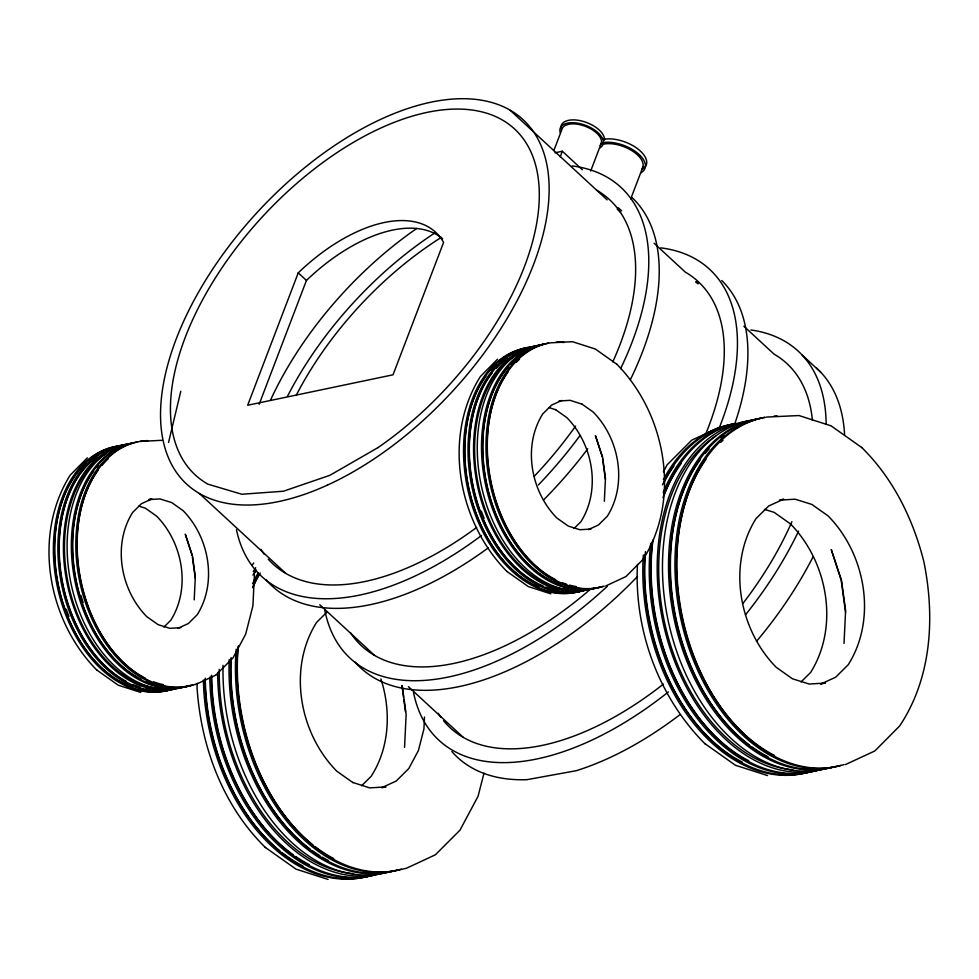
<?xml version="1.0" encoding="UTF-8"?>
<svg xmlns="http://www.w3.org/2000/svg" width="979" height="979" viewBox="0 0 979 979"><rect width="100%" height="100%" fill="white"/><g stroke="black" fill="none" stroke-linecap="round" stroke-linejoin="round"><path stroke-width="1.47" d="M194.209 599.894L195.31 576.864L192.447 555.717L185.288 534.204L192.214 555.644M197.268 683.195L197.048 687.662C201.025 746.61 222.661 805.374 265.248 847.373L265.529 847.569M254.418 574.612L252.912 605.866L245.656 634.196L232.99 657.912L216.029 674.947M404.56 747.283L406.138 714.376L402.247 685.692M424.494 717.032L423.931 728.963L418.388 750.587L408.83 768.491L396.165 781.083L382.495 787.312M604.349 501.309L605.463 478.278L602.587 457.144L595.428 435.631L602.366 457.058M637.451 564.467C634.062 629.827 658.414 696.913 704.721 743.526L705.002 743.722M844.02 643.436L845.611 610.529L841.512 580.339L831.281 549.598L841.181 580.217L845.526 612.23M168.547 442.471L180.785 391.294M483.993 773.165L478.058 796.294L459.971 830.168L435.374 854.802L406.456 868.251L400.313 869.609A178.227 120.515 78.2 0 1 238.338 645.822M298.24 272.847L247.675 405.245L393.032 374.81L443.585 242.413A138.357 73.878 -47.3 0 0 298.24 272.847L306.451 280.435A138.357 73.878 -47.3 0 1 442.667 238.827M259.154 404.29L306.451 280.435M553.833 150.595L561.873 129.546A20.914 10.61 20.9 0 1 565.691 125.226L569.313 124.137A20.914 10.61 20.9 0 1 593.543 130.586A20.914 10.61 20.9 0 1 600.115 145.443M560.184 156.897L562.338 151.243L582.37 169.746M590.68 171.031L601.387 142.971M630.709 198.921L643.019 166.687M663.346 471.878L667.127 464.817L691.725 440.183L720.654 426.734M643.289 559.082C681.262 498.703 665.818 413.921 616.831 364.237L616.635 364.09M87.339 457.829L70.231 475.109C32.258 535.489 47.702 620.27 96.688 669.954L96.884 670.101M163.909 627.074L170.774 620.27C191.052 588.012 182.804 542.709 156.628 516.166L145.259 508.113L138.871 506.155M497.479 359.244L480.383 376.523C442.41 436.903 457.854 521.685 506.841 571.381L507.036 571.516M327.072 611.997L316.56 622.436C287.569 668.522 299.354 733.234 336.752 771.158L352.991 782.649M574.049 528.489L580.914 521.697C601.204 489.439 592.956 444.136 566.78 417.58L555.411 409.54M361.63 785.758L371.078 776.396C389.666 747.858 391.245 710.705 380.88 678.9M643.142 559.327L625.924 576.57L605.683 585.993M801.103 681.898L810.551 672.549C839.529 626.462 827.744 561.75 790.347 523.814M177.872 628.334L188.335 623.55L197.195 614.739C217.485 582.481 209.225 537.177 183.061 510.622L171.692 502.582L159.993 498.923L148.6 499.608M195.531 684.566L215.772 675.155M820.696 684.064L835.638 677.235L848.303 664.643C877.282 618.557 865.497 553.845 828.099 515.909L811.86 504.43L795.144 499.192L780.398 500.085M561.738 400.448L551.618 405.11L542.745 413.921C522.456 446.179 530.716 491.482 556.892 518.026L568.261 526.078L579.96 529.737L590.998 529.076M588.355 529.627L598.475 524.977L607.347 516.166C627.637 483.895 619.377 438.604 593.201 412.049L581.832 404.009M845.452 764.575L874.847 750.954L899.652 725.965C931.763 677.811 935.116 616.88 923.833 561.53C913.064 518.992 893.325 478.67 861.85 447.611L861.569 447.403M602.905 144.427L604.373 143.986A25.197 12.788 20.9 0 1 632.703 151.182A25.197 12.788 20.9 0 1 642.163 168.743M555.02 152.773L562.338 151.243M139.887 441.431L135.922 442.263A124.749 84.353 78.2 0 0 82.432 587.437A124.749 84.353 78.2 0 0 195.457 684.297M148.955 499.584L151.929 498.911L141.465 503.683L132.606 512.494C112.316 544.752 120.564 590.056 146.74 616.611L158.108 624.651L169.808 628.322L180.846 627.649M779.382 500.134L783.628 499.168L768.686 505.996L756.021 518.576C727.042 564.675 738.827 629.387 776.225 667.311L792.464 678.802L809.18 684.04L825.444 683.061L821.161 683.88M381.7 787.728L385.983 786.908L369.707 787.887L352.648 782.405M559.095 401.011L570.133 400.338L582.077 404.18M766.422 417.066L798.999 415.549L831.11 425.865L861.85 447.611M550.382 342.834L572.507 341.708L595.318 349.013L616.831 364.237M140.23 441.419L162.367 440.281M549.011 407.582L555.656 409.712M764.501 509.374L774.108 512.335L790.64 524.022M506.841 571.381L528.354 586.605L550.834 593.825M704.721 743.526L735.462 765.272L767.573 775.588M96.688 669.954L118.202 685.178L140.682 692.398M265.248 847.373L295.988 869.119L328.1 879.436M802.021 354.9L820.659 372.13M510.267 110.358L607.139 199.875M617.198 209.163L620.551 212.259M654.07 243.245L685.361 272.162A247.993 132.434 -47.3 0 1 705.002 435.667M698.027 283.861L695.788 281.793A247.993 132.434 -47.3 0 1 698.382 283.372M743.844 326.203L774.01 354.092A247.993 132.434 -47.3 0 1 812.399 420.248M199.422 493.538L285.856 573.425M319.754 604.741L374.516 655.355M408.414 686.671L463.165 737.273M602.562 458.564L605.401 479.465M401.916 685.52L403.495 697.158M403.886 700.071L405.465 711.709M192.41 557.137L195.249 578.051M742.327 762.115A176.012 119.022 78.2 0 1 644.941 554.665M663.946 482.525A176.012 119.022 78.2 0 1 673.907 466.053M805.815 772.884A178.227 120.515 78.2 0 1 643.35 555.032M663.37 479.686A178.227 120.515 78.2 0 1 731.154 424.409M807.699 772.48A178.227 120.515 78.2 0 1 645.467 551.654M662.477 484.85A178.227 120.515 78.2 0 1 731.57 424.311M824.477 768.674A178.227 120.515 78.2 0 1 663.419 624.161A178.227 120.515 78.2 0 1 746.977 421.141M817 770.363A178.227 120.515 78.2 0 1 652.944 540.041M662.942 497.797A178.227 120.515 78.2 0 1 735.094 423.626M815.103 770.767A178.227 120.515 78.2 0 1 650.705 543.333M663.211 492.559A178.227 120.515 78.2 0 1 736.11 423.356M831.477 767.499A178.227 120.515 78.2 0 1 674.507 620.723A178.227 120.515 78.2 0 1 755.36 419.33M768.001 756.743A176.012 119.022 78.2 0 1 751.982 746.965M749.571 745.19A176.012 119.022 78.2 0 1 700.401 459.518M705.113 453.473A176.012 119.022 78.2 0 1 709.102 448.92M720.972 437.98A176.012 119.022 78.2 0 1 724.374 435.447M792.953 769.812A176.012 119.022 78.2 0 1 665.353 625.948A176.012 119.022 78.2 0 1 715.576 436.071M829.764 767.56A178.227 120.515 78.2 0 1 668.938 624.137A178.227 120.515 78.2 0 1 750.783 420.297M836.25 766.337A178.227 120.515 78.2 0 1 676.391 620.319A178.227 120.515 78.2 0 1 760.193 418.376M840.777 765.382A178.227 120.515 78.2 0 1 680.919 619.364A178.227 120.515 78.2 0 1 764.721 417.421M844.106 764.562A178.227 120.515 78.2 0 1 683.293 621.139A178.227 120.515 78.2 0 1 765.125 417.299M774.095 416.087A178.227 120.515 78.2 0 1 777.13 415.904M774.413 755.396A176.012 119.022 78.2 0 1 705.994 459.335M720.777 442.3A176.012 119.022 78.2 0 1 722.955 440.33M748.739 760.769A176.012 119.022 78.2 0 1 652.54 541.289M663.995 495.313A176.012 119.022 78.2 0 1 681.151 463.556M572.079 165.916A264.783 141.404 -47.3 0 1 620.6 368.691M579.984 435.594A264.783 141.404 -47.3 0 1 538.413 484.923M481.497 535.476A264.783 141.404 -47.3 0 1 236.453 529.737M596.713 190.232A247.993 132.434 -47.3 0 1 612.805 361.875M575.566 426.11A247.993 132.434 -47.3 0 1 534.142 476.394M476.602 527.473A247.993 132.434 -47.3 0 1 268.258 559.168M264.403 554.469A247.993 132.434 -47.3 0 1 260.94 549.452M270.388 400.411A247.993 132.434 -47.3 0 1 416.699 228.499M287.447 396.373A247.993 132.434 -47.3 0 1 434.762 233.002M618.251 207.756A247.993 132.434 -47.3 0 1 621.592 210.828M632.03 197.562A264.783 141.404 -47.3 0 1 630.341 379.742M587.767 448.798A264.783 141.404 -47.3 0 1 543.504 500.024M488.203 547.885A264.783 141.404 -47.3 0 1 266.3 580.058M660.727 247.846A264.783 141.404 -47.3 0 1 718.659 429.414M607.384 586.201A264.783 141.404 -47.3 0 1 324.808 610.235M590.007 589.591A247.993 132.434 -47.3 0 1 350.421 632.667M721.743 280.52A264.783 141.404 -47.3 0 1 734.837 423.674M637.488 576.496A264.783 141.404 -47.3 0 1 354.961 661.988M296.111 395.504A235.388 125.704 -47.3 0 1 441.443 237.31M750.893 329.972A264.783 141.404 -47.3 0 1 826.141 423.846M798.583 531.132A264.783 141.404 -47.3 0 1 745.509 614.824M668.424 691.896A264.783 141.404 -47.3 0 1 413.468 692.153M791.925 521.648A247.993 132.434 -47.3 0 1 742.902 603.48M663.432 684.076A247.993 132.434 -47.3 0 1 443.585 720.715M440.807 717.105A247.993 132.434 -47.3 0 1 438.237 713.312M816.462 368.006A264.783 141.404 -47.3 0 1 844.583 434.676M813.059 556.806A264.783 141.404 -47.3 0 1 756.498 641.38M679.903 714.707A264.783 141.404 -47.3 0 1 576.203 770.718L526.935 779.676A264.783 141.404 -47.3 0 1 451.821 751.505M561.04 128.763A22.872 11.613 20.9 0 1 582.419 121.176A22.872 11.613 20.9 0 1 604.41 140.291M560.245 132.691A22.872 11.613 20.9 0 1 586.066 125.532A22.872 11.613 20.9 0 1 599.613 148.049M302.854 865.962A176.012 119.022 78.2 0 1 282.038 852.587M279.664 850.69A176.012 119.022 78.2 0 1 204.929 680.148M369.218 875.948A178.227 120.515 78.2 0 1 203.399 680.075M368.226 876.327A178.227 120.515 78.2 0 1 205.26 678.153M394.892 870.576A178.227 120.515 78.2 0 1 229.233 659.516M253.304 571.516A178.227 120.515 78.2 0 1 255.666 567.71M328.528 860.59A176.012 119.022 78.2 0 1 322.336 857.2M319.864 855.707A176.012 119.022 78.2 0 1 312.521 850.812M310.098 849.05A176.012 119.022 78.2 0 1 230.787 659.271M254.528 573.082A176.012 119.022 78.2 0 1 256.082 570.549M390.291 871.42A178.227 120.515 78.2 0 1 223.041 665.328M252.068 565.311A178.227 120.515 78.2 0 1 253.745 562.949M396.776 870.184A178.227 120.515 78.2 0 1 231.179 657.619M252.925 575.065A178.227 120.515 78.2 0 1 255.972 569.827M252.521 587.706A178.227 120.515 78.2 0 1 259.337 573.718M401.304 869.23A178.227 120.515 78.2 0 1 236.196 649.175M252.545 583.79A178.227 120.515 78.2 0 1 258.199 572.788M333.704 858.607A176.012 119.022 78.2 0 1 315.324 846.786M312.937 844.926A176.012 119.022 78.2 0 1 237.934 647.241M253.218 586.592A176.012 119.022 78.2 0 1 260.194 573.021M353.48 873.66A176.012 119.022 78.2 0 1 219.247 669.379M377.074 874.186A178.227 120.515 78.2 0 1 209.787 677.211M374.651 874.993A178.227 120.515 78.2 0 1 211.66 675.29M309.278 864.616A176.012 119.022 78.2 0 1 295.695 856.552M293.259 854.851A176.012 119.022 78.2 0 1 211.305 675.694M385.004 872.522A178.227 120.515 78.2 0 1 217.693 672.512M145.247 690.109A123.207 83.313 78.2 0 1 141.086 689.4M132.679 687.087A123.207 83.313 78.2 0 1 60.612 595.844A123.207 83.313 78.2 0 1 75.701 474.913M76.619 473.677A123.207 83.313 78.2 0 1 85.748 463.532M90.19 459.763A123.207 83.313 78.2 0 1 92.479 458.062M167.458 690.501A124.749 84.353 78.2 0 1 57.908 589.26A124.749 84.353 78.2 0 1 112.132 447.244M168.78 690.232A124.749 84.353 78.2 0 1 59.229 588.991A124.749 84.353 78.2 0 1 113.454 446.975M114.873 446.632A124.749 84.353 78.2 0 1 119.218 445.849M181.715 687.172A124.749 84.353 78.2 0 1 67.71 586.103A124.749 84.353 78.2 0 1 127.931 444.025M173.271 689.289A124.749 84.353 78.2 0 1 62.595 582.738A124.749 84.353 78.2 0 1 125.165 444.723M171.949 689.559A124.749 84.353 78.2 0 1 61.934 586.213A124.749 84.353 78.2 0 1 119.475 445.678M149.738 689.167A123.207 83.313 78.2 0 1 145.577 688.457M139.973 687.05A123.207 83.313 78.2 0 1 132.997 684.566M126.23 681.36A123.207 83.313 78.2 0 1 79.385 475.096M80.192 473.971A123.207 83.313 78.2 0 1 96.97 457.12M188.249 685.961A124.749 84.353 78.2 0 1 75.872 585.503A124.749 84.353 78.2 0 1 132.96 442.851M156.261 684.994A123.207 83.313 78.2 0 1 146.471 681.739M140.988 679.206A123.207 83.313 78.2 0 1 93.666 471.156M96.493 467.485A123.207 83.313 78.2 0 1 98.475 465.147M161.192 688.531A123.207 83.313 78.2 0 1 69.203 587.951A123.207 83.313 78.2 0 1 106.283 453.473M112.866 449.997A123.207 83.313 78.2 0 1 121.127 447.024M68.922 616.378A123.207 83.313 78.2 0 1 66.217 609.317M185.423 686.401A124.749 84.353 78.2 0 1 72.397 589.542A124.749 84.353 78.2 0 1 125.875 444.368M190.966 685.239A124.749 84.353 78.2 0 1 77.941 588.379A124.749 84.353 78.2 0 1 131.431 443.206M192.741 685.019A124.749 84.353 78.2 0 1 80.364 584.561A124.749 84.353 78.2 0 1 137.452 441.908M144.782 440.966A124.749 84.353 78.2 0 1 147.756 440.856M140.217 441.37A124.749 84.353 78.2 0 1 147.584 440.611M163.542 684.7A123.207 83.313 78.2 0 1 153.74 681.886M145.479 678.263A123.207 83.313 78.2 0 1 98.157 470.214M101.975 465.368A123.207 83.313 78.2 0 1 108.216 458.833M83.191 602.66A123.207 83.313 78.2 0 1 80.89 595.342M603.382 139.397A27.559 13.987 20.9 0 1 637.096 148.367A27.559 13.987 20.9 0 1 643.374 168.657M602.097 142.787A27.559 13.987 20.9 0 1 636.668 152.406A27.559 13.987 20.9 0 1 640.878 172.793M554.016 591.328A123.207 83.313 78.2 0 1 549.831 590.521M538.646 586.923A123.207 83.313 78.2 0 1 533.163 584.39M531.891 583.729A123.207 83.313 78.2 0 1 485.841 376.34M490.65 370.331A123.207 83.313 78.2 0 1 495.9 364.959M580.425 591.145A124.749 84.353 78.2 0 1 467.815 489.622A124.749 84.353 78.2 0 1 526.58 347.778A124.749 84.353 78.2 0 0 469.614 491.47A124.749 84.353 78.2 0 0 583.141 590.423M590.459 589.04A124.749 84.353 78.2 0 1 478.095 488.582A124.749 84.353 78.2 0 1 535.183 345.93M583.411 590.704A124.749 84.353 78.2 0 1 473.86 489.463A124.749 84.353 78.2 0 1 528.097 347.447M584.916 590.202A124.749 84.353 78.2 0 1 472.539 489.745A124.749 84.353 78.2 0 1 529.627 347.092M558.507 590.386A123.207 83.313 78.2 0 1 545.927 587.07M543.137 585.98A123.207 83.313 78.2 0 1 539.013 584.12M537.655 583.447A123.207 83.313 78.2 0 1 477.936 398.661M478.486 397.229A123.207 83.313 78.2 0 1 492.204 372.926M496.157 368.263A123.207 83.313 78.2 0 1 507.11 358.547M595.575 588.159A124.749 84.353 78.2 0 1 485.327 483.748A124.749 84.353 78.2 0 1 544.557 344.008M562.203 585.209A123.207 83.313 78.2 0 1 552.486 581.306M551.128 580.633A123.207 83.313 78.2 0 1 485.988 481.754A123.207 83.313 78.2 0 1 508.627 366.574M510.671 364.335A123.207 83.313 78.2 0 1 520.595 355.72M568.383 589.762A123.207 83.313 78.2 0 1 478.425 485.18A123.207 83.313 78.2 0 1 519.017 353.407M529.884 348.842A123.207 83.313 78.2 0 1 532.662 348.071M594.167 588.269A124.749 84.353 78.2 0 1 481.558 486.747A124.749 84.353 78.2 0 1 540.322 344.889M599.711 587.106A124.749 84.353 78.2 0 1 487.346 486.649A124.749 84.353 78.2 0 1 544.422 343.996M602.88 586.445A124.749 84.353 78.2 0 1 490.271 484.923A124.749 84.353 78.2 0 1 549.048 343.066M560.906 342.307A124.749 84.353 78.2 0 1 563.892 342.503M604.202 586.164A124.749 84.353 78.2 0 1 491.837 485.706A124.749 84.353 78.2 0 1 548.913 343.054M556.243 342.112A124.749 84.353 78.2 0 1 563.72 342.112M576.472 586.629A123.207 83.313 78.2 0 1 569.497 585.112M566.694 584.279A123.207 83.313 78.2 0 1 562.497 582.774M555.619 579.69A123.207 83.313 78.2 0 1 508.309 371.628M516.214 362.328A123.207 83.313 78.2 0 1 519.457 359.269M484.128 518.246A123.207 83.313 78.2 0 1 481.374 511.222M378.065 447.574L329.899 475.304L283.433 491.225L241.825 494.248L207.927 484.164A235.388 125.704 -47.3 0 1 270.424 208.307A235.388 125.704 -47.3 0 1 531.083 152.259A235.388 125.704 -47.3 0 1 378.065 447.574M327.5 485.07A247.993 132.434 -47.3 0 0 535.195 134.319A247.993 132.434 -47.3 0 0 201.845 286.455A247.993 132.434 -47.3 0 0 327.5 485.07"/></g></svg>
